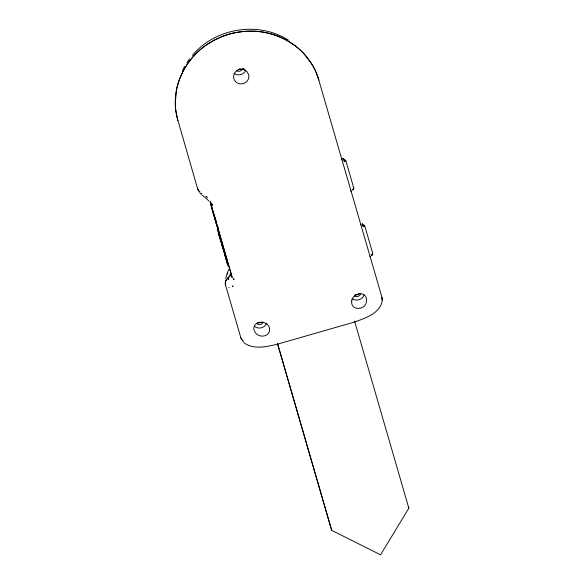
<?xml version="1.0" encoding="UTF-8"?>
<svg xmlns="http://www.w3.org/2000/svg" width="584" height="584" viewBox="0 0 584 584"><rect width="100%" height="100%" fill="white"/><g stroke="black" fill="none" stroke-linecap="round" stroke-linejoin="round"><path stroke-width="0.88" d="M382.155 299.862L381.972 297.365L317.63 76.066A73.036 68.627 -14.9 0 0 312.141 64.583L304.461 54.297A73.131 68.722 -14.9 0 0 294.883 45.574L287.598 40.785L279.707 36.894M225.336 282.437L225.278 283.291A6.709 6.307 -14.9 0 0 225.519 284.963L240.871 337.895L242.973 341.005M382.097 300.22L381.972 297.365M382.337 300.088C380.505 313.644 364.518 318.506 353.437 322.353L277.969 344.034C267.071 346.633 253.5 350.093 243.762 342.618M228.913 287.489L229.264 287.635M345.538 160.301L344.706 161.264L345.67 160.658L345.56 160.06L345.56 160.775M364.452 225.497L363.62 226.461L364.584 225.855L364.474 225.256L364.474 225.971M344.107 159.994L343.706 159.417L344.224 159.41L343.742 159.556L343.969 160.366L344.195 159.673L343.786 159.731M363.022 225.19L362.62 224.614L363.138 224.606L362.657 224.752L362.883 225.563L363.109 224.869L362.701 224.928M228.578 269.618L225.621 278.458M342.297 158.571L342.516 158.352M227.264 273.655L227.636 272.648L227.074 274.137M218.153 228.789L218.08 229.855L218.445 229.388M182.493 70.409L184.588 66.452M408.486 506.832L408.844 508.189L380.571 554.8L331.683 530.352L277.429 343.326M186.938 62.627L189.544 58.94M232.563 286.291L232.22 286.707L233.169 285.926L232.717 286.342M192.384 55.414C215.109 27.988 258.113 20.958 288.248 40.026M353.605 188.508L353.816 188.179L353.429 189.238L353.787 188.734M372.519 253.704L372.723 253.376L372.337 254.434L372.702 253.931M352.824 190.034L352.634 190.216M371.731 255.23L371.526 255.354M215.292 217.613L214.81 217.927A0.796 0.467 89.3 0 1 214.423 217.474L212.24 209.955A0.796 0.467 89.3 0 1 212.452 208.897M215.306 217.686L214.868 218.117A0.796 0.467 89.3 0 0 214.839 218.905L217.014 226.424A0.796 0.467 89.3 0 0 217.533 226.862M206.751 196.947L205.977 196.363L207.502 197.545M240.885 69.197C236.133 69.357 232.381 74.496 233.95 79.044A7.68 7.22 -14.9 0 0 243.265 83.607A7.68 7.22 -14.9 0 0 248.704 74.81L247.054 71.737L242.834 68.219L245.769 70.606L242.623 69.306L239.075 69.146L242.623 69.306M201.619 193.377L201.947 193.516M210.503 202.4L210.094 202.298L211.255 203.524M200.049 192.019L199.122 191.253M205.604 197.896L202.079 195.071M206.13 198.334L209.13 201.217M201.29 194.377L199.728 192.676M198.991 191.114L197.574 188.632L176.806 116.523A73.036 68.635 -14.9 0 1 175.302 103.894L176.28 91.119A73.131 68.722 -14.9 0 1 179.719 78.657L183.318 70.744L187.909 63.269A73.715 69.27 -14.9 0 1 206.86 44.618L214.547 40.011L222.759 36.303A73.131 68.722 -14.9 0 1 235.783 32.558L244.718 31.346L253.733 31.178A73.715 69.27 -14.9 0 1 279.758 36.909M341.457 158.534L342.085 159.87M350.663 190.274L351.298 191.61M210.882 204.276L232.191 277.721L230.439 271.151L230.315 274.933L227.979 278.057L228.417 279.21L227.979 278.057A6.825 6.417 -14.9 0 0 230.439 271.151L210.401 202.064M240.871 337.895L241.433 339.224M360.751 224.38L361 225.066M369.957 256.12L370.205 256.807M228.293 278.948L227.979 278.057L225.95 280.466L225.285 283.072L225.519 284.963M318.959 80.125L315.075 70.007L312.52 65.225A73.409 68.978 -14.9 0 0 298.519 48.501C290 41.209 279.743 36.04 268.874 33.317A73.409 68.978 -14.9 0 0 246.192 31.251C234.688 31.952 223.373 35.201 213.255 40.705A73.409 68.978 -14.9 0 0 195.158 54.502C187.413 62.561 181.514 72.38 178.208 83.067A73.409 68.978 -14.9 0 0 175.317 104.638L175.718 110.04L177.857 120.662M228.176 278.67L227.979 278.057A6.716 6.307 -14.9 0 0 226.709 279.283L226.205 280.013A6.709 6.307 -14.9 0 0 225.336 282.481M345.75 160.352L353.794 188.084M364.664 225.548L372.709 253.281M354.59 321.156L408.844 508.189M277.575 343.721L331.683 530.352M210.364 201.48L211.612 205.794M215.62 219.606L216.372 222.197M217.372 225.65L218.124 228.242L218.007 227.789M224.066 251.989L219.737 237.206L219.876 237.739M219.095 235.243L227.848 265.421L224.971 255.047L225.161 255.763M226.431 260.077L226.621 260.793M225.643 257.581L225.789 258.113M226.271 259.668L227.074 262.69M225.212 256.069L225.351 256.602M223.387 249.784L223.526 250.317M223.825 251.288L223.964 251.821M222 245.003L222.139 245.536M219.131 234.929L219.321 235.644L217.679 229.899L217.868 230.614M220.175 238.717L220.416 239.411M218.102 231.505L219.489 236.542M197.574 188.632A6.709 6.307 -14.9 0 0 198.268 190.172A6.935 6.519 -14.9 0 0 198.772 190.866M245.251 71.43A7.68 7.22 -14.9 0 1 233.921 73.329M243.426 341.333A6.796 6.388 -14.9 0 1 242.302 340.384M266.8 323.025A7.68 7.22 -14.9 0 1 254.646 326.514M364.124 295.066A7.68 7.22 -14.9 0 1 351.977 298.563M239.425 69.496A3.927 3.686 -14.9 0 1 238.214 69.657M261.274 322.178A3.927 3.686 -14.9 0 1 257.741 322.645M359.503 293.409A3.927 3.686 -14.9 0 1 355.072 294.686M263.238 322.039A3.927 3.686 -14.9 0 1 257.128 323.791M241.9 69.876A3.927 3.686 -14.9 0 1 236.403 70.606M360.562 294.081A3.927 3.686 -14.9 0 1 354.459 295.832M217.591 226.351A0.796 0.46 58.8 0 1 216.846 225.57L210.62 204.086A0.796 0.46 58.8 0 1 210.941 203.436A2.351 0.803 -16.2 0 0 211.116 203.451M351.743 300.782C350.093 311.637 367.197 310.33 366.46 300.3A6.475 5.103 -78.4 0 0 365.153 295.825C360.978 290.978 352.59 295.022 351.743 300.782M269.604 329.135C270.063 337.026 258.624 338.457 255.157 332.281A6.475 5.052 46.9 0 1 253.857 327.807C255.157 319.506 269.282 320.93 269.604 329.135M212.605 204.166L212.342 205.218L212.605 204.166M344.414 160.688L344.188 161.133L344.414 160.688M363.328 225.884L363.102 226.329L363.328 225.884M372.015 255.193L371.548 255.412L372.015 255.193M352.831 188.961L352.831 188.961M371.745 254.157L371.745 254.157M352.794 189.574L352.393 189.406L352.794 189.574M371.709 254.77L371.307 254.602L371.709 254.77M233.724 278.678L233.87 279.67L233.724 278.678M343.48 158.906L343.246 158.527L343.677 159.308L343.48 158.906M362.394 224.103L362.16 223.723L362.584 224.504L362.394 224.103"/></g></svg>
